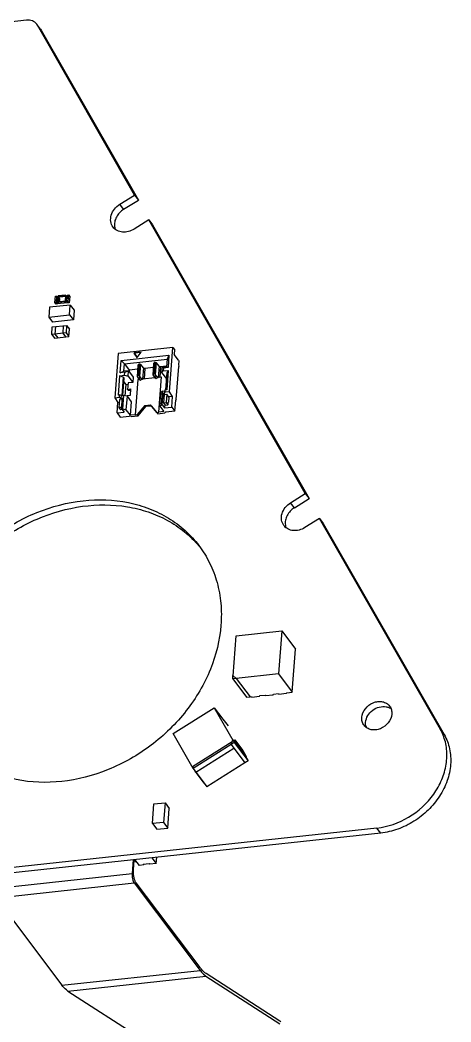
# Model space of a CAD drawing. Header units: millimetres. Extents: x 0 to 594, y 0 to 420.
# Drawn here: x 107 to 138, y 78.8 to 150.9 of the extents above; entities that cross this region are included whole.
import ezdxf

# ---------------------------------------------------------------- set-up
doc = ezdxf.new("R2010")
doc.units = ezdxf.units.MM
doc.header["$LTSCALE"] = 32.67
doc.layers.get('0').update_dxf_attribs({"linetype": 'CONTINUOUS'})

msp = doc.modelspace()

# ---------------------------------------------------------------- linework, layer by layer
at = {"color": 7, "linetype": 'CONTINUOUS'}
for p, q in [((107.468, 150.852), (95.709, 149.583)), ((108.245, 150.497), (108.197, 150.57)), ((115.236, 138.279), (108.245, 150.497)), ((108.519, 150.134), (108.245, 150.497)), ((108.472, 150.206), (108.25, 150.5)), ((108.471, 150.207), (108.519, 150.134)), ((108.519, 150.134), (115.51, 137.917)), ((114.179, 137.616), (115.236, 138.279)), ((114.453, 137.253), (115.51, 137.917)), ((115.236, 138.279), (115.51, 137.917)), ((114.453, 137.253), (114.179, 137.616)), ((116.261, 136.488), (115.204, 135.825)), ((127.521, 116.809), (116.261, 136.488)), ((116.261, 136.488), (116.535, 136.125)), ((116.535, 136.125), (127.794, 116.447)), ((110.404, 130.608), (109.609, 130.522)), ((109.609, 130.521), (109.632, 130.524)), ((109.609, 130.522), (109.646, 130.473)), ((109.646, 130.472), (109.609, 130.521)), ((109.632, 130.524), (109.638, 130.612)), ((109.732, 130.622), (109.638, 130.612)), ((109.643, 130.965), (110.438, 131.051)), ((109.643, 130.966), (109.666, 130.968)), ((109.68, 130.917), (109.643, 130.966)), ((109.68, 130.916), (109.643, 130.965)), ((109.646, 130.473), (110.441, 130.559)), ((109.692, 130.477), (109.646, 130.472)), ((109.659, 130.88), (109.666, 130.968)), ((109.753, 130.89), (109.659, 130.88)), ((110.475, 131.002), (109.68, 130.916)), ((109.726, 130.922), (109.68, 130.917)), ((109.701, 130.588), (109.692, 130.477)), ((109.818, 130.601), (109.701, 130.588)), ((109.744, 131.019), (109.711, 130.578)), ((110.241, 130.635), (109.711, 130.578)), ((109.711, 130.578), (109.726, 130.536)), ((109.726, 130.922), (109.718, 130.811)), ((109.835, 130.824), (109.718, 130.811)), ((109.76, 130.977), (109.726, 130.536)), ((110.287, 130.596), (109.726, 130.536)), ((109.753, 130.89), (109.732, 130.622)), ((110.275, 131.076), (109.744, 131.019)), ((109.744, 131.019), (109.76, 130.977)), ((110.321, 131.037), (109.76, 130.977)), ((109.835, 130.824), (109.818, 130.601)), ((110.275, 131.076), (110.241, 130.635)), ((110.241, 130.635), (110.287, 130.596)), ((110.275, 131.076), (110.321, 131.037)), ((110.303, 130.874), (110.286, 130.651)), ((110.403, 130.664), (110.286, 130.651)), ((110.321, 131.037), (110.287, 130.596)), ((110.315, 130.951), (110.295, 130.683)), ((110.388, 130.693), (110.295, 130.683)), ((110.421, 130.887), (110.303, 130.874)), ((110.409, 130.961), (110.315, 130.951)), ((110.388, 130.693), (110.382, 130.605)), ((110.404, 130.607), (110.382, 130.605)), ((110.395, 130.553), (110.403, 130.664)), ((110.441, 130.558), (110.395, 130.553)), ((110.441, 130.559), (110.404, 130.608)), ((110.441, 130.558), (110.404, 130.607)), ((110.416, 131.049), (110.409, 130.961)), ((110.438, 131.052), (110.416, 131.049)), ((110.421, 130.887), (110.429, 130.998)), ((110.475, 131.003), (110.429, 130.998)), ((110.475, 131.003), (110.438, 131.052)), ((110.438, 131.051), (110.475, 131.002)), ((109.118, 130.201), (109.063, 129.493)), ((110.617, 130.363), (109.118, 130.201)), ((110.563, 129.655), (110.617, 130.363)), ((110.617, 130.363), (110.891, 130.001)), ((110.891, 130.001), (110.837, 129.292)), ((109.063, 129.493), (110.563, 129.655)), ((109.063, 129.493), (109.337, 129.13)), ((110.837, 129.292), (109.337, 129.13)), ((110.563, 129.655), (110.837, 129.292)), ((109.276, 128.256), (109.317, 128.787)), ((110.308, 128.367), (109.276, 128.256)), ((109.317, 128.787), (110.348, 128.899)), ((109.551, 128.813), (109.511, 128.281)), ((110.114, 128.873), (110.073, 128.342)), ((110.073, 128.342), (110.278, 128.07)), ((110.348, 128.899), (110.308, 128.367)), ((110.308, 128.367), (110.513, 128.095)), ((110.348, 128.899), (110.553, 128.627)), ((110.513, 128.095), (110.553, 128.627)), ((109.276, 128.256), (109.482, 127.984)), ((109.482, 127.984), (110.513, 128.095)), ((109.511, 128.281), (109.716, 128.009)), ((114.064, 126.88), (113.821, 123.7)), ((118.001, 127.305), (114.064, 126.88)), ((115.721, 126.971), (115.205, 126.915)), ((115.205, 126.915), (115.216, 126.902)), ((115.205, 126.915), (115.436, 126.589)), ((115.709, 126.955), (115.216, 126.902)), ((115.436, 126.589), (115.216, 126.902)), ((115.436, 126.589), (115.721, 126.971)), ((117.757, 124.125), (118.001, 127.305)), ((118.001, 127.305), (118.113, 127.156)), ((118.113, 127.156), (118.087, 126.81)), ((114.199, 125.489), (114.267, 126.375)), ((114.267, 126.375), (117.716, 126.747)), ((114.267, 126.375), (114.509, 126.127)), ((114.509, 126.127), (117.584, 126.459)), ((116.566, 125.331), (116.631, 126.19)), ((116.605, 125.417), (116.667, 126.223)), ((116.667, 126.223), (116.631, 126.19)), ((116.742, 126.231), (116.667, 126.223)), ((116.68, 125.425), (116.742, 126.231)), ((116.819, 126.21), (116.742, 126.231)), ((116.753, 125.351), (116.819, 126.21)), ((117.003, 125.966), (116.819, 126.21)), ((117.584, 126.459), (117.543, 125.928)), ((117.716, 126.747), (117.584, 126.459)), ((117.716, 126.747), (117.649, 125.862)), ((118.398, 126.398), (118.087, 126.81)), ((118.415, 126.318), (118.396, 126.078)), ((118.398, 126.398), (118.415, 126.318)), ((114.199, 125.489), (114.469, 125.596)), ((114.527, 125.525), (114.199, 125.489)), ((114.469, 125.596), (114.509, 126.127)), ((114.797, 125.631), (114.469, 125.596)), ((114.509, 126.127), (114.851, 125.674)), ((114.512, 125.321), (114.527, 125.525)), ((114.527, 125.525), (114.797, 125.631)), ((114.768, 125.25), (114.797, 125.631)), ((114.797, 125.631), (115.139, 125.178)), ((114.851, 125.674), (114.843, 125.57)), ((115.482, 125.743), (114.851, 125.674)), ((115.441, 125.209), (115.507, 126.069)), ((115.481, 125.296), (115.542, 126.102)), ((115.542, 126.102), (115.507, 126.069)), ((115.617, 126.11), (115.542, 126.102)), ((115.556, 125.304), (115.617, 126.11)), ((115.694, 126.089), (115.617, 126.11)), ((115.628, 125.23), (115.694, 126.089)), ((115.879, 125.844), (115.694, 126.089)), ((115.879, 125.844), (115.817, 125.038)), ((115.976, 125.796), (115.877, 125.827)), ((115.976, 125.796), (115.92, 125.066)), ((116.606, 125.864), (115.976, 125.796)), ((116.605, 125.417), (116.566, 125.331)), ((116.68, 125.425), (116.605, 125.417)), ((116.753, 125.351), (116.68, 125.425)), ((117.003, 125.966), (116.942, 125.16)), ((117.101, 125.917), (117.002, 125.948)), ((117.101, 125.917), (117.045, 125.187)), ((117.546, 125.965), (117.101, 125.917)), ((117.215, 125.892), (117.186, 125.512)), ((117.186, 125.512), (117.305, 125.622)), ((117.186, 125.512), (117.528, 125.059)), ((117.543, 125.928), (117.215, 125.892)), ((117.32, 125.826), (117.215, 125.892)), ((117.32, 125.826), (117.305, 125.622)), ((117.305, 125.622), (117.661, 125.661)), ((117.649, 125.862), (117.32, 125.826)), ((117.488, 124.263), (117.585, 125.52)), ((117.649, 125.862), (117.543, 125.928)), ((117.661, 125.661), (117.555, 124.27)), ((117.661, 125.661), (117.585, 125.52)), ((118.242, 123.571), (118.424, 125.945)), ((118.396, 126.078), (118.424, 125.945)), ((114.156, 125.282), (114.049, 123.892)), ((114.156, 125.282), (114.512, 125.321)), ((114.417, 125.178), (114.156, 125.282)), ((114.417, 125.178), (114.315, 123.847)), ((114.475, 125.101), (114.379, 123.854)), ((114.417, 125.178), (114.475, 125.101)), ((114.455, 124.845), (114.606, 124.645)), ((114.512, 125.321), (114.768, 125.25)), ((114.772, 124.761), (114.737, 124.3)), ((114.768, 125.25), (115.109, 124.798)), ((115.109, 124.798), (114.772, 124.761)), ((115.139, 125.178), (115.109, 124.798)), ((115.485, 125.019), (115.291, 122.477)), ((115.481, 125.296), (115.441, 125.209)), ((115.441, 125.209), (115.446, 125.183)), ((115.446, 125.183), (115.543, 125.084)), ((115.446, 125.183), (115.597, 124.983)), ((115.556, 125.304), (115.481, 125.296)), ((115.564, 125.027), (115.485, 125.019)), ((115.543, 125.084), (115.581, 125.088)), ((115.543, 125.084), (115.639, 124.957)), ((115.628, 125.23), (115.556, 125.304)), ((115.581, 125.088), (115.634, 125.203)), ((115.676, 124.961), (115.581, 125.088)), ((115.639, 124.957), (115.597, 124.983)), ((115.634, 125.203), (115.628, 125.23)), ((115.784, 125.003), (115.634, 125.203)), ((115.639, 124.957), (115.676, 124.961)), ((115.784, 125.003), (115.676, 124.961)), ((115.817, 125.038), (115.784, 125.003)), ((115.818, 125.055), (116.688, 125.149)), ((115.821, 125.092), (115.908, 125.064)), ((116.566, 125.331), (116.571, 125.304)), ((116.571, 125.304), (116.668, 125.205)), ((116.571, 125.304), (116.722, 125.105)), ((116.668, 125.205), (116.706, 125.209)), ((116.668, 125.205), (116.764, 125.078)), ((116.706, 125.209), (116.759, 125.324)), ((116.801, 125.082), (116.706, 125.209)), ((116.764, 125.078), (116.722, 125.105)), ((116.759, 125.324), (116.753, 125.351)), ((116.909, 125.125), (116.759, 125.324)), ((116.764, 125.078), (116.801, 125.082)), ((116.909, 125.125), (116.801, 125.082)), ((116.942, 125.16), (116.909, 125.125)), ((116.943, 125.176), (117.172, 125.201)), ((116.946, 125.213), (117.033, 125.186)), ((116.978, 122.659), (117.172, 125.201)), ((116.981, 122.654), (117.176, 125.196)), ((117.176, 125.196), (117.172, 125.201)), ((117.549, 125.061), (117.528, 125.059)), ((114.606, 124.645), (114.545, 123.842)), ((114.606, 124.645), (114.764, 124.662)), ((114.737, 124.3), (114.971, 124.326)), ((114.805, 124.21), (114.737, 124.3)), ((114.964, 124.227), (114.805, 124.21)), ((114.937, 123.883), (114.971, 124.326)), ((117.059, 123.089), (117.133, 124.063)), ((117.24, 124.163), (117.133, 124.063)), ((117.166, 123.188), (117.24, 124.163)), ((117.24, 124.163), (117.412, 124.181)), ((117.282, 123.855), (117.292, 123.991)), ((117.399, 124.003), (117.292, 123.991)), ((117.292, 123.991), (117.367, 123.875)), ((117.399, 124.003), (117.412, 124.181)), ((117.399, 124.003), (117.429, 124.09)), ((117.442, 124.258), (117.412, 124.181)), ((117.429, 124.09), (117.442, 124.258)), ((117.757, 124.125), (117.429, 124.09)), ((117.555, 124.27), (117.442, 124.258)), ((117.976, 123.786), (117.757, 124.125)), ((113.821, 123.7), (114.149, 123.736)), ((113.821, 123.7), (114.04, 123.361)), ((113.981, 122.6), (114.04, 123.361)), ((114.04, 123.361), (114.131, 123.371)), ((114.162, 123.904), (114.049, 123.892)), ((114.147, 123.576), (114.101, 122.982)), ((114.334, 123.596), (114.147, 123.576)), ((114.149, 123.736), (114.162, 123.904)), ((114.149, 123.736), (114.28, 123.666)), ((114.294, 123.845), (114.162, 123.904)), ((114.28, 123.666), (114.294, 123.845)), ((114.28, 123.666), (114.387, 123.678)), ((114.334, 123.596), (114.289, 123.003)), ((114.294, 123.845), (114.466, 123.863)), ((114.326, 122.882), (114.366, 123.409)), ((114.435, 123.462), (114.334, 123.596)), ((114.432, 123.416), (114.366, 123.409)), ((114.387, 123.678), (114.376, 123.542)), ((114.442, 123.549), (114.376, 123.542)), ((114.376, 123.542), (114.435, 123.463)), ((114.391, 122.889), (114.466, 123.863)), ((114.696, 123.8), (114.466, 123.863)), ((114.696, 123.8), (114.622, 122.826)), ((114.696, 123.8), (114.994, 123.406)), ((114.703, 123.858), (114.698, 123.797)), ((114.703, 123.858), (114.937, 123.883)), ((114.994, 123.406), (114.919, 122.432)), ((117.206, 123.715), (117.272, 123.723)), ((117.216, 123.848), (117.282, 123.855)), ((117.216, 123.848), (117.352, 123.669)), ((117.231, 123.195), (117.272, 123.723)), ((117.272, 123.723), (117.348, 123.622)), ((117.282, 123.855), (117.358, 123.754)), ((117.371, 123.924), (117.326, 123.33)), ((117.326, 123.33), (117.513, 123.351)), ((117.326, 123.33), (117.445, 123.172)), ((117.371, 123.924), (117.559, 123.944)), ((117.559, 123.944), (117.513, 123.351)), ((117.513, 123.351), (117.633, 123.192)), ((117.712, 123.74), (117.559, 123.944)), ((117.653, 123.214), (117.663, 123.347)), ((117.684, 123.368), (117.668, 123.367)), ((117.712, 123.74), (117.684, 123.368)), ((117.976, 123.786), (117.7, 123.757)), ((117.918, 123.025), (117.976, 123.786)), ((118.14, 122.73), (118.201, 123.527)), ((118.242, 123.571), (118.201, 123.527)), ((113.981, 122.6), (114.497, 122.655)), ((113.981, 122.6), (114.203, 122.305)), ((114.289, 123.003), (114.101, 122.982)), ((114.101, 122.982), (114.221, 122.824)), ((114.358, 122.839), (114.221, 122.824)), ((114.289, 123.003), (114.331, 122.947)), ((114.326, 122.882), (114.391, 122.889)), ((114.326, 122.882), (114.497, 122.655)), ((114.391, 122.889), (114.622, 122.826)), ((114.622, 122.826), (114.919, 122.432)), ((115.983, 123.149), (115.431, 122.492)), ((115.503, 122.397), (116.055, 123.054)), ((115.983, 123.149), (116.377, 123.191)), ((116.055, 123.054), (115.983, 123.149)), ((116.449, 123.096), (116.055, 123.054)), ((116.449, 123.096), (116.377, 123.191)), ((116.837, 122.643), (116.377, 123.191)), ((116.449, 123.096), (116.909, 122.548)), ((116.837, 122.643), (116.978, 122.659)), ((116.837, 122.643), (116.909, 122.548)), ((116.909, 122.548), (117.424, 122.604)), ((116.981, 122.654), (116.978, 122.659)), ((117.356, 122.695), (116.981, 122.654)), ((117.059, 123.089), (117.166, 123.188)), ((117.059, 123.089), (117.356, 122.695)), ((117.166, 123.188), (117.231, 123.195)), ((117.231, 123.195), (117.402, 122.969)), ((117.42, 123.205), (117.402, 122.969)), ((117.402, 122.969), (117.918, 123.025)), ((117.484, 122.659), (117.424, 122.604)), ((117.445, 123.172), (117.633, 123.192)), ((118.14, 122.73), (117.484, 122.659)), ((117.653, 123.214), (117.633, 123.192)), ((117.918, 123.025), (118.14, 122.73)), ((114.203, 122.305), (114.86, 122.376)), ((114.988, 122.341), (114.86, 122.376)), ((115.294, 122.472), (114.919, 122.432)), ((114.988, 122.341), (115.503, 122.397)), ((115.291, 122.477), (115.431, 122.492)), ((115.294, 122.472), (115.291, 122.477)), ((115.503, 122.397), (115.431, 122.492)), ((126.464, 116.146), (127.521, 116.809)), ((127.521, 116.809), (127.794, 116.447)), ((126.737, 115.784), (126.464, 116.146)), ((126.737, 115.784), (127.794, 116.447)), ((128.546, 115.018), (127.489, 114.355)), ((128.546, 115.018), (128.819, 114.656)), ((137.241, 99.822), (128.546, 115.018)), ((128.819, 114.656), (137.514, 99.459)), ((122.551, 106.573), (125.832, 106.927)), ((125.832, 106.927), (125.595, 103.827)), ((125.832, 106.927), (126.82, 105.618)), ((122.331, 103.696), (122.551, 106.573)), ((126.583, 102.518), (126.82, 105.618)), ((125.595, 103.827), (122.55, 103.498)), ((125.595, 103.827), (126.583, 102.518)), ((122.301, 103.467), (122.319, 103.707)), ((122.554, 103.495), (122.301, 103.467)), ((122.301, 103.467), (123.292, 102.154)), ((122.319, 103.707), (122.554, 103.495)), ((122.554, 103.495), (123.545, 102.181)), ((125.19, 102.367), (125.22, 102.327)), ((125.22, 102.327), (125.224, 102.371)), ((125.224, 102.371), (125.588, 102.41)), ((125.588, 102.41), (125.619, 102.37)), ((125.619, 102.37), (126.181, 102.431)), ((126.15, 102.471), (126.181, 102.431)), ((126.181, 102.431), (126.185, 102.475)), ((126.185, 102.475), (126.583, 102.518)), ((123.292, 102.154), (123.545, 102.181)), ((123.539, 102.189), (123.643, 102.201)), ((123.643, 102.201), (123.674, 102.16)), ((123.674, 102.16), (124.236, 102.221)), ((124.206, 102.261), (124.236, 102.221)), ((124.236, 102.221), (124.24, 102.265)), ((124.24, 102.265), (124.627, 102.307)), ((124.627, 102.307), (124.658, 102.266)), ((124.658, 102.266), (125.22, 102.327)), ((118.01, 99.532), (120.969, 101.388)), ((120.969, 101.388), (121.588, 100.568)), ((120.969, 101.388), (122.299, 99.065)), ((121.593, 100.571), (121.962, 100.083)), ((119.445, 97.024), (118.01, 99.532)), ((137.514, 99.459), (137.241, 99.822)), ((119.399, 97.175), (122.267, 98.974)), ((122.185, 98.74), (122.303, 99.077)), ((122.413, 98.883), (122.185, 98.74)), ((122.303, 99.077), (123.294, 97.763)), ((122.303, 99.077), (122.413, 98.883)), ((122.344, 99.022), (122.443, 99.085)), ((122.413, 98.883), (123.405, 97.57)), ((122.443, 99.085), (123.024, 98.315)), ((122.443, 99.085), (122.689, 98.655)), ((122.186, 98.744), (119.445, 97.024)), ((122.391, 98.467), (119.645, 96.745)), ((122.185, 98.74), (123.176, 97.426)), ((122.689, 98.655), (122.643, 98.626)), ((122.689, 98.655), (123.27, 97.885)), ((123.024, 98.315), (123.27, 97.885)), ((123.172, 97.433), (120.433, 95.715)), ((123.405, 97.57), (123.176, 97.426)), ((123.27, 97.885), (123.228, 97.858)), ((123.228, 97.858), (123.247, 97.826)), ((123.294, 97.763), (123.405, 97.57)), ((119.645, 96.745), (119.399, 97.175)), ((119.445, 97.024), (120.433, 95.715)), ((119.645, 96.745), (120.226, 95.975)), ((120.233, 95.979), (120.226, 95.975)), ((116.527, 93.056), (116.636, 94.473)), ((116.636, 94.473), (117.432, 94.559)), ((117.432, 94.559), (117.324, 93.142)), ((117.432, 94.559), (117.74, 94.151)), ((117.632, 92.734), (117.74, 94.151)), ((117.324, 93.142), (116.527, 93.056)), ((116.527, 93.056), (116.835, 92.648)), ((117.324, 93.142), (117.632, 92.734)), ((132.674, 92.74), (61.118, 85.016)), ((132.948, 92.378), (61.392, 84.653)), ((116.835, 92.648), (117.632, 92.734)), ((132.948, 92.378), (132.674, 92.74)), ((115.143, 90.456), (115.067, 89.461)), ((115.162, 89.724), (115.219, 90.464)), ((115.398, 90.3), (115.205, 90.279)), ((115.582, 90.056), (115.27, 90.469)), ((115.863, 90.136), (116.296, 90.182)), ((115.897, 90.09), (115.863, 90.136)), ((115.931, 90.143), (115.897, 90.09)), ((116.33, 90.137), (116.296, 90.182)), ((116.798, 90.188), (116.33, 90.137)), ((116.483, 90.604), (116.798, 90.188)), ((116.798, 90.188), (116.832, 90.638)), ((105.131, 88.388), (115.067, 89.461)), ((115.897, 90.09), (115.582, 90.056)), ((105.268, 87.719), (115.204, 88.791)), ((115.204, 88.791), (119.951, 82.502)), ((119.947, 82.702), (115.354, 88.787)), ((105.268, 87.719), (110.015, 81.43)), ((110.015, 81.43), (119.951, 82.502)), ((125.693, 78.846), (120.389, 82.268)), ((110.44, 81.013), (120.375, 82.085)), ((120.375, 82.085), (125.679, 78.663)), ((110.44, 81.013), (115.744, 77.59))]:
    msp.add_line(p, q, dxfattribs=at)
at = {"color": 6, "linetype": 'CONTINUOUS'}
for p, q in [((109.512, 130.548), (109.546, 130.993)), ((109.606, 130.558), (109.512, 130.548)), ((109.601, 130.43), (109.512, 130.548)), ((109.546, 130.993), (109.64, 131.003)), ((109.546, 130.993), (109.635, 130.875)), ((109.601, 130.43), (109.635, 130.875)), ((109.606, 130.558), (109.612, 130.647)), ((109.606, 130.558), (109.632, 130.524)), ((109.612, 130.647), (109.706, 130.657)), ((109.612, 130.647), (109.638, 130.612)), ((109.633, 130.914), (109.64, 131.003)), ((109.727, 130.924), (109.633, 130.914)), ((109.633, 130.914), (109.659, 130.88)), ((109.635, 130.875), (109.752, 130.888)), ((109.64, 131.003), (109.666, 130.968)), ((109.718, 130.443), (109.692, 130.477)), ((109.726, 130.554), (109.701, 130.588)), ((109.706, 130.657), (109.727, 130.924)), ((109.706, 130.657), (109.732, 130.622)), ((109.744, 130.777), (109.718, 130.811)), ((109.726, 130.554), (109.718, 130.443)), ((109.752, 130.888), (109.726, 130.922)), ((109.844, 130.566), (109.726, 130.554)), ((109.727, 130.924), (109.753, 130.89)), ((109.752, 130.888), (109.744, 130.777)), ((109.744, 130.777), (109.861, 130.789)), ((109.844, 130.566), (109.818, 130.601)), ((109.861, 130.789), (109.835, 130.824)), ((109.844, 130.566), (109.861, 130.789)), ((110.289, 130.985), (110.269, 130.718)), ((110.269, 130.718), (110.362, 130.728)), ((110.269, 130.718), (110.295, 130.683)), ((110.312, 130.617), (110.286, 130.651)), ((110.383, 130.995), (110.289, 130.985)), ((110.289, 130.985), (110.315, 130.951)), ((110.329, 130.84), (110.303, 130.874)), ((110.329, 130.84), (110.312, 130.617)), ((110.429, 130.629), (110.312, 130.617)), ((110.329, 130.84), (110.447, 130.853)), ((110.362, 130.728), (110.356, 130.639)), ((110.449, 130.649), (110.356, 130.639)), ((110.356, 130.639), (110.382, 130.605)), ((110.362, 130.728), (110.388, 130.693)), ((110.39, 131.084), (110.383, 130.995)), ((110.383, 130.995), (110.409, 130.961)), ((110.39, 131.084), (110.483, 131.094)), ((110.39, 131.084), (110.416, 131.049)), ((110.421, 130.519), (110.395, 130.553)), ((110.429, 130.629), (110.403, 130.664)), ((110.447, 130.853), (110.421, 130.887)), ((110.421, 130.519), (110.429, 130.629)), ((110.538, 130.531), (110.421, 130.519)), ((110.455, 130.963), (110.429, 130.998)), ((110.447, 130.853), (110.455, 130.963)), ((110.483, 131.094), (110.449, 130.649)), ((110.538, 130.531), (110.449, 130.649)), ((110.455, 130.963), (110.572, 130.976)), ((110.483, 131.094), (110.572, 130.976)), ((110.572, 130.976), (110.538, 130.531)), ((109.718, 130.443), (109.601, 130.43))]:
    msp.add_line(p, q, dxfattribs=at)
at = {"color": 7, "linetype": 'CONTINUOUS'}
for centre, radius, start, end in [((133.211, 100.652), 0.82, 53.86784, 58.58773), ((132.681, 100.252), 0.818, 195.48801, 200.18998), ((134.244, 98.109), 3.452, 22.50451, 29.75171), ((125.059, 77.867), 1.166, 52.32255, 57.09519)]:
    msp.add_arc(centre, radius, start, end, dxfattribs=at)
for points, knots in [([(108.197, 150.57), (108.119, 150.673), (107.887, 150.841), (107.607, 150.867), (107.468, 150.852)], [0, 0, 0, 0, 0.480424, 1, 1, 1, 1]), ([(113.694, 135.968), (113.607, 136.083), (113.49, 136.373), (113.536, 136.849), (113.774, 137.293), (114.033, 137.524), (114.179, 137.616)], [0, 0, 0, 0, 0.226196, 0.46779, 0.728511, 1, 1, 1, 1]), ([(114.453, 137.253), (114.236, 137.118), (113.96, 136.827), (113.792, 136.359), (113.784, 136.117), (113.802, 136.004)], [0, 0, 0, 0, 0.519612, 0.767034, 1, 1, 1, 1]), ([(115.204, 135.825), (115.077, 135.745), (114.804, 135.625), (114.373, 135.585), (113.976, 135.694), (113.77, 135.867), (113.694, 135.968)], [0, 0, 0, 0, 0.271893, 0.530351, 0.771417, 1, 1, 1, 1]), ([(117.675, 123.374), (117.672, 123.373), (117.667, 123.366), (117.665, 123.357), (117.664, 123.35), (117.663, 123.347)], [0, 0, 0, 0, 0.355043, 0.644026, 1, 1, 1, 1]), ([(117.684, 123.368), (117.683, 123.369), (117.681, 123.372), (117.678, 123.374), (117.675, 123.374)], [0, 0, 0, 0, 0.316937, 1, 1, 1, 1]), ([(100.084, 105.034), (100.167, 106.12), (100.718, 108.333), (102.479, 111.314), (105.022, 113.801), (108.111, 115.565), (111.462, 116.441), (114.269, 116.348), (116.312, 115.755), (117.691, 115.079), (118.899, 114.182), (119.572, 113.448), (119.869, 113.055)], [0, 0, 0, 0, 0.122876, 0.252494, 0.386115, 0.519736, 0.649358, 0.772234, 0.831116, 0.888409, 0.94452, 1, 1, 1, 1]), ([(125.978, 114.498), (125.892, 114.613), (125.774, 114.903), (125.821, 115.379), (126.059, 115.823), (126.317, 116.054), (126.464, 116.146)], [0, 0, 0, 0, 0.226196, 0.46779, 0.728511, 1, 1, 1, 1]), ([(100.358, 104.672), (100.439, 105.736), (100.972, 107.905), (102.673, 110.84), (105.135, 113.309), (108.138, 115.092), (111.414, 116.031), (114.18, 116.026), (116.22, 115.523), (117.609, 114.919), (118.843, 114.098), (119.546, 113.414), (119.859, 113.046)], [0, 0, 0, 0, 0.122533, 0.251698, 0.384915, 0.518372, 0.648184, 0.771565, 0.83073, 0.888268, 0.944526, 1, 1, 1, 1]), ([(126.737, 115.784), (126.521, 115.648), (126.244, 115.357), (126.077, 114.889), (126.069, 114.647), (126.086, 114.534)], [0, 0, 0, 0, 0.519612, 0.767034, 1, 1, 1, 1]), ([(127.489, 114.355), (127.362, 114.275), (127.089, 114.156), (126.657, 114.115), (126.26, 114.224), (126.054, 114.397), (125.978, 114.498)], [0, 0, 0, 0, 0.271893, 0.530351, 0.771417, 1, 1, 1, 1]), ([(119.869, 113.055), (120.165, 112.663), (120.686, 111.814), (121.218, 110.407), (121.49, 108.896), (121.494, 107.861), (121.454, 107.341)], [0, 0, 0, 0, 0.243588, 0.489929, 0.741506, 1, 1, 1, 1]), ([(121.454, 107.341), (121.371, 106.255), (120.82, 104.043), (119.059, 101.062), (116.516, 98.574), (113.427, 96.811), (110.077, 95.934), (107.27, 96.028), (105.226, 96.62), (103.847, 97.296), (102.639, 98.194), (101.966, 98.928), (101.67, 99.321)], [0, 0, 0, 0, 0.122876, 0.252494, 0.386115, 0.519736, 0.649358, 0.772234, 0.831116, 0.888409, 0.94452, 1, 1, 1, 1]), ([(131.59, 100.705), (131.607, 100.928), (131.803, 101.378), (132.285, 101.737), (132.738, 101.856), (133.072, 101.845), (133.371, 101.733), (133.526, 101.593), (133.586, 101.514)], [0, 0, 0, 0, 0.251287, 0.517844, 0.64823, 0.77183, 0.888249, 1, 1, 1, 1]), ([(133.746, 100.938), (133.729, 100.715), (133.533, 100.265), (133.051, 99.905), (132.598, 99.787), (132.264, 99.798), (131.965, 99.91), (131.81, 100.049), (131.75, 100.129)], [0, 0, 0, 0, 0.251287, 0.517844, 0.64823, 0.77183, 0.888249, 1, 1, 1, 1]), ([(131.864, 100.343), (131.889, 100.678), (132.288, 101.325), (133.019, 101.531), (133.349, 101.464)], [0, 0, 0, 0, 0.499992, 1, 1, 1, 1]), ([(133.349, 101.464), (133.375, 101.458), (133.476, 101.433), (133.572, 101.392), (133.638, 101.351)], [0, 0, 0, 0, 0.255741, 1, 1, 1, 1]), ([(133.586, 101.514), (133.646, 101.435), (133.737, 101.248), (133.754, 101.041), (133.746, 100.938)], [0, 0, 0, 0, 0.489774, 1, 1, 1, 1]), ([(131.75, 100.129), (131.69, 100.208), (131.599, 100.395), (131.582, 100.602), (131.59, 100.705)], [0, 0, 0, 0, 0.489774, 1, 1, 1, 1]), ([(131.893, 100.033), (131.886, 100.058), (131.863, 100.159), (131.858, 100.264), (131.864, 100.343)], [0, 0, 0, 0, 0.24587, 1, 1, 1, 1]), ([(132.674, 92.74), (133.471, 92.826), (135.053, 93.384), (136.584, 94.788), (137.375, 96.189), (137.701, 97.298), (137.741, 98.404), (137.567, 99.107), (137.433, 99.43)], [0, 0, 0, 0, 0.257554, 0.520417, 0.648331, 0.770996, 0.887892, 1, 1, 1, 1]), ([(137.514, 99.459), (137.695, 99.144), (137.96, 98.438), (138.024, 97.288), (137.766, 96.114), (137.208, 94.992), (136.389, 93.995), (135.364, 93.187), (134.2, 92.619), (133.364, 92.423), (132.948, 92.378)], [0, 0, 0, 0, 0.111086, 0.226526, 0.347914, 0.475118, 0.606571, 0.739756, 0.871771, 1, 1, 1, 1]), ([(115.067, 89.461), (115.057, 89.334), (115.072, 89.146), (115.132, 88.923), (115.177, 88.827), (115.204, 88.791)], [0, 0, 0, 0, 0.549414, 0.803869, 1, 1, 1, 1]), ([(115.18, 89.299), (115.175, 89.335), (115.158, 89.476), (115.154, 89.619), (115.162, 89.724)], [0, 0, 0, 0, 0.257672, 1, 1, 1, 1]), ([(115.316, 88.847), (115.281, 88.91), (115.226, 89.059), (115.193, 89.214), (115.18, 89.299)], [0, 0, 0, 0, 0.453239, 1, 1, 1, 1]), ([(115.354, 88.787), (115.351, 88.792), (115.337, 88.811), (115.324, 88.831), (115.316, 88.847)], [0, 0, 0, 0, 0.233187, 1, 1, 1, 1]), ([(120.046, 82.578), (120.038, 82.588), (120.004, 82.628), (119.971, 82.67), (119.947, 82.702)], [0, 0, 0, 0, 0.243765, 1, 1, 1, 1]), ([(119.951, 82.502), (119.984, 82.458), (120.109, 82.303), (120.255, 82.163), (120.375, 82.085)], [0, 0, 0, 0, 0.280695, 1, 1, 1, 1]), ([(120.389, 82.268), (120.359, 82.287), (120.234, 82.377), (120.124, 82.487), (120.046, 82.578)], [0, 0, 0, 0, 0.2273, 1, 1, 1, 1]), ([(110.44, 81.013), (110.403, 81.036), (110.242, 81.155), (110.109, 81.306), (110.015, 81.43)], [0, 0, 0, 0, 0.22118, 1, 1, 1, 1])]:
    msp.add_open_spline(points, degree=3, knots=knots, dxfattribs=at)
for points in [[(113.802, 136.004), (113.813, 135.931), (113.832, 135.86), (113.861, 135.792)], [(126.086, 114.534), (126.097, 114.462), (126.117, 114.39), (126.145, 114.322)]]:
    msp.add_open_spline(points, degree=3, dxfattribs=at)

doc.saveas('drawing.dxf')
